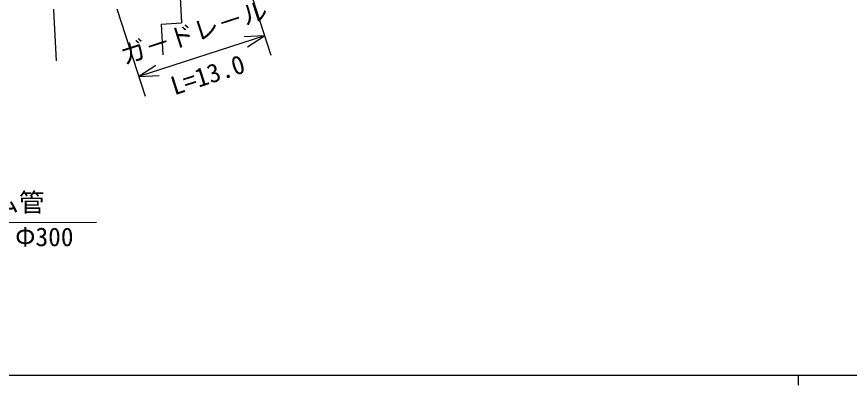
# Model space of a CAD drawing. Units: millimetres, scale not verified. Extents: x 40000 to 680000, y 20000 to 380000.
# Drawn here: x 191148 to 273024, y 204000 to 240211 of the extents above; entities that cross this region are included whole.
import ezdxf
from ezdxf.enums import TextEntityAlignment as Align

# ---------------------------------------------------------------- set-up
doc = ezdxf.new("R2010")
doc.units = ezdxf.units.MM
doc.header["$LTSCALE"] = 1000
for name, color, linetype, lineweight in [('S-BGD', 7, 'Continuous', 25), ('S-STR-HTXT', 7, 'Continuous', 13), ('S-STR-STRC', 7, 'Continuous', 25), ('S-TTL-BAND', 7, 'Continuous', 25)]:
    doc.layers.add(name, color=color, linetype=linetype, lineweight=lineweight)
doc.styles.add('@ＭＳ ゴシック', font='')
doc.styles.add('ＭＳ ゴシック', font='')
doc.styles.get('@ＭＳ ゴシック').set_extended_font_data('@MS Gothic')
doc.styles.get('ＭＳ ゴシック').set_extended_font_data('MS Gothic')

msp = doc.modelspace()

# ---------------------------------------------------------------- linework, layer by layer
at = {"layer": 'S-BGD'}
for p, q in [((194549, 244911), (195038, 235885)), ((207031, 245587), (207355, 239596)), ((205358, 239488), (207355, 239596)), ((205358, 239488), (205523, 236453))]:
    msp.add_line(p, q, dxfattribs=at)
at = {"layer": 'S-STR-HTXT'}
msp.add_line((180000, 220000), (199000, 220000), dxfattribs=at)
at = {"layer": 'S-STR-STRC'}
for p, q in [((206591, 265913), (216140, 236421)), ((194223, 261909), (203772, 232416)), ((215524, 238323), (203156, 234319)), ((215524, 238323), (213526, 238221)), ((213845, 237236), (215524, 238323)), ((204834, 235407), (203156, 234319)), ((203156, 234319), (205153, 234422))]:
    msp.add_line(p, q, dxfattribs=at)
at = {"layer": 'S-TTL-BAND'}
for p, q in [((40000, 205000), (579000, 205000)), ((268000, 205000), (268000, 204000))]:
    msp.add_line(p, q, dxfattribs=at)

# ---------------------------------------------------------------- texts
at = {"layer": 'S-STR-HTXT', "style": 'ＭＳ ゴシック'}
msp.add_text('ヒュ－ム管', height=1833, dxfattribs=at).set_placement((181375, 220500), align=Align.BOTTOM_LEFT)
msp.add_text('L=6.0\u3000Φ300', height=1833, dxfattribs=at).set_placement((189500, 219500), align=Align.TOP_CENTER)
at = {"layer": 'S-STR-STRC', "style": 'ＭＳ ゴシック'}
msp.add_text('ガ－ドレ－ル', height=1833, rotation=17.941, dxfattribs=at).set_placement((209032, 237273), align=Align.BOTTOM_CENTER)
at = {"layer": 'S-STR-STRC', "style": '@ＭＳ ゴシック'}
msp.add_text('L=13.0', height=1833, rotation=17.941, dxfattribs=at).set_placement((209648, 235370), align=Align.TOP_CENTER)

doc.saveas('drawing.dxf')
